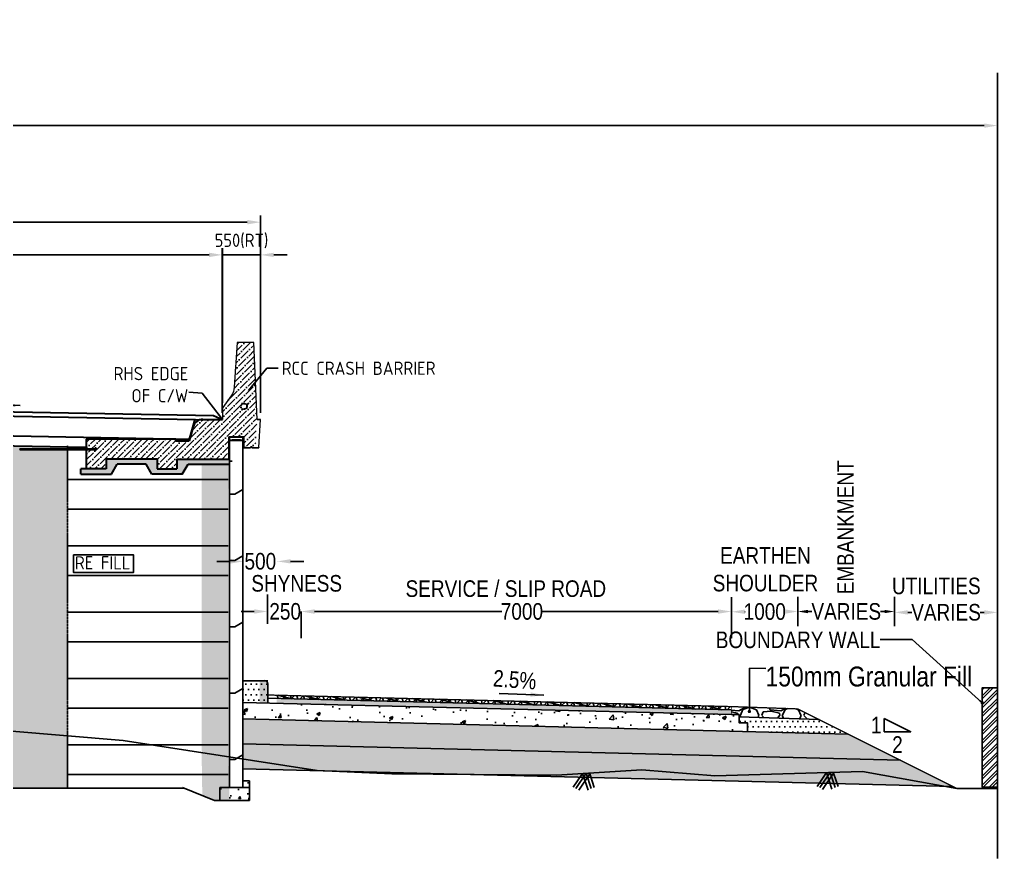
# Model space of a CAD drawing. Header units: millimetres. Extents: x 207528 to 778454, y -364692 to 101323.
# Drawn here: x 610741 to 625482, y -221223 to -208578 of the extents above; entities that cross this region are included whole.
import ezdxf

# ---------------------------------------------------------------- set-up
doc = ezdxf.new("R2010")
doc.units = ezdxf.units.MM
doc.linetypes.add('CENTER', pattern=[2, 1.25, -0.25, 0.25, -0.25])
doc.linetypes.add('HIDDEN', pattern=[0.375, 0.25, -0.125])
for name, color, linetype in [('CEN', 181, 'CENTER'), ('Dim', 253, 'Continuous'), ('Dimension', 253, 'Continuous'), ('hatch', 253, 'Continuous'), ('Proposed ROW', 241, 'MNEW'), ('Structure Main', 3, 'Continuous')]:
    doc.layers.add(name, color=color, linetype=linetype)
for name, color, linetype, lineweight in [('DASH_LINE_2', 150, 'HIDDEN', 30), ('STRUCTURAL', 7, 'Continuous', 0), ('Structure', 7, 'Continuous', 30), ('Text small', 1, 'Continuous', 20)]:
    doc.layers.add(name, color=color, linetype=linetype, lineweight=lineweight)
doc.styles.add('DIM', font='ARIALN.TTF', dxfattribs={"height": 250})
doc.styles.add('isocp 100', font='isocp.shx', dxfattribs={"height": 200})
doc.styles.add('ISOCP50', font='isocp.shx', dxfattribs={"height": 100})
doc.styles.get("Standard").update_dxf_attribs({"font": 'arial.ttf'})
doc.styles.add('STRIP PLAN STYLE', font='ARIALN.TTF')
doc.linetypes.add('MNEW', pattern='A,26.152623,-1.048632,["PROW",Standard,S=1.75,R=0,X=0,Y=-0.975095],-7.693777,26.152623', length=61.047655)
doc.dimstyles.new('DIM', dxfattribs={"dimtxt": 250, "dimasz": 200, "dimexe": 0.18, "dimexo": 0.0625, "dimgap": 0.09, "dimtad": 0, "dimtih": 1, "dimtoh": 1, "dimdec": 0, "dimzin": 0, "dimdsep": 46, "dimtxsty": 'DIM', "dimcen": 0.09, "dimclrd": 256, "dimclrt": 7, "dimadec": 0, "dimazin": 0, "dimtfac": 1, "dimtdec": 0, "dimtofl": 0, "dimtmove": 0, "dimatfit": 3, "dimfxl": 1, "dimtolj": 1, "dimtzin": 0, "dimarcsym": 0})
doc.dimstyles.new('ISOCP50', dxfattribs={"dimscale": 0, "dimtxt": 100, "dimasz": 100, "dimexe": 50, "dimexo": 50, "dimgap": 50, "dimtad": 1, "dimdec": 0, "dimdsep": 46, "dimtxsty": 'ISOCP50', "dimcen": 0, "dimdle": 1, "dimclrd": 47, "dimclre": 47, "dimclrt": 1, "dimadec": 0, "dimazin": 0, "dimtfac": 1, "dimtdec": 0, "dimtmove": 0, "dimatfit": 0, "dimfxl": 1, "dimtvp": 0.9, "dimtfill": 1, "dimtfillclr": 1, "dimtolj": 1, "dimarcsym": 0})
doc.dimstyles.new('new', dxfattribs={"dimtxt": 150, "dimasz": 150, "dimexe": 100, "dimexo": 0.1, "dimgap": 0.09, "dimtad": 0, "dimtih": 1, "dimtoh": 1, "dimdec": 0, "dimzin": 0, "dimdsep": 46, "dimtxsty": 'DIM', "dimcen": 0.09, "dimclrd": 256, "dimclrt": 252, "dimadec": 0, "dimazin": 0, "dimtfac": 1, "dimtdec": 0, "dimtofl": 0, "dimtmove": 0, "dimatfit": 3, "dimfxl": 1, "dimtolj": 1, "dimtzin": 0, "dimlwd": -1, "dimarcsym": 0})
doc.dimstyles.new('NH30A_100', dxfattribs={"dimscale": 100, "dimtxt": 2, "dimasz": 2, "dimexe": 1, "dimexo": 1, "dimgap": 1, "dimtad": 1, "dimdec": 0, "dimdsep": 46, "dimtxsty": 'isocp 100', "dimcen": 0.5, "dimclrd": 47, "dimclre": 47, "dimclrt": 1, "dimadec": 0, "dimazin": 0, "dimtfac": 1, "dimtdec": 0, "dimtmove": 0, "dimatfit": 3, "dimfxl": 1, "dimtolj": 1, "dimtzin": 0, "dimarcsym": 0})

# ---------------------------------------------------------------- blocks, each defined once
blk = doc.blocks.new('*D591')
at = {"layer": 'Defpoints', "color": 0, "transparency": 16777216}
for p in [(613799, -212125), (613799, -214456), (614374, -214605)]:
    blk.add_point(p, dxfattribs=at)
at = {"layer": 'Dim', "color": 47, "lineweight": -2, "transparency": 16777216}
for p, q in [((613799, -214356), (613799, -212025)), ((614374, -214505), (614374, -212025)), ((613599, -212125), (613399, -212125)), ((614374, -212125), (613799, -212125)), ((614574, -212125), (614774, -212125))]:
    blk.add_line(p, q, dxfattribs=at)
at = {"layer": 'Dim', "color": 47, "transparency": 16777216}
for points in [[(613599, -212092), (613599, -212158), (613799, -212125)], [(614574, -212092), (614574, -212158), (614374, -212125)]]:
    blk.add_solid(points, dxfattribs=at)
at = {"layer": 'Dim', "color": 1, "transparency": 16777216, "insert": (614087, -211915), "char_height": 200, "attachment_point": 5, "style": 'isocp 100'}
blk.add_mtext('\\A1;550(RT)', dxfattribs=at)
blk = doc.blocks.new('*D592')
at = {"layer": 'Defpoints', "color": 0, "transparency": 16777216}
for p in [(614374, -211632), (603334, -213218), (614374, -214605)]:
    blk.add_point(p, dxfattribs=at)
at = {"layer": 'Dim', "color": 47, "lineweight": -2, "transparency": 16777216}
for p, q in [((603334, -213118), (603334, -211532)), ((603534, -211632), (614174, -211632)), ((614374, -214505), (614374, -211532))]:
    blk.add_line(p, q, dxfattribs=at)
at = {"layer": 'Dim', "color": 47, "transparency": 16777216}
for points in [[(603534, -211598), (603534, -211665), (603334, -211632)], [(614174, -211598), (614174, -211665), (614374, -211632)]]:
    blk.add_solid(points, dxfattribs=at)
at = {"layer": 'Dim', "color": 1, "transparency": 16777216, "insert": (609087, -211422), "char_height": 200, "attachment_point": 5, "style": 'isocp 100'}
blk.add_mtext('\\A1;11000(RT) (OVERALL WIDTH)', dxfattribs=at)
blk = doc.blocks.new('*D593')
at = {"layer": 'Defpoints', "color": 0, "transparency": 16777216}
for p in [(603805, -212125), (603805, -214423), (613798, -214605)]:
    blk.add_point(p, dxfattribs=at)
at = {"layer": 'Dim', "color": 47, "lineweight": -2, "transparency": 16777216}
for p, q in [((603805, -214323), (603805, -212025)), ((613798, -214505), (613798, -212025)), ((613598, -212125), (604005, -212125))]:
    blk.add_line(p, q, dxfattribs=at)
at = {"layer": 'Dim', "color": 47, "transparency": 16777216}
for points in [[(604005, -212092), (604005, -212158), (603805, -212125)], [(613598, -212092), (613598, -212158), (613798, -212125)]]:
    blk.add_solid(points, dxfattribs=at)
at = {"layer": 'Dim', "color": 1, "transparency": 16777216, "insert": (608801, -211915), "char_height": 200, "attachment_point": 5, "style": 'isocp 100'}
blk.add_mtext('\\A1;10000(RT) (CARRIAGEWAY WIDTH)', dxfattribs=at)
blk = doc.blocks.new('*D587')
at = {"layer": 'Defpoints', "color": 0, "transparency": 16777216}
for p in [(625482, -210176), (580482, -210443), (625482, -210441)]:
    blk.add_point(p, dxfattribs=at)
at = {"layer": 'Dim', "color": 0, "lineweight": -2, "transparency": 16777216}
for p, q in [((580482, -210443), (580482, -210176)), ((625482, -210441), (625482, -210176))]:
    blk.add_line(p, q, dxfattribs=at)
at = {"layer": 'Dim', "lineweight": -2, "transparency": 16777216}
for p, q in [((580682, -210176), (600760, -210176)), ((625282, -210176), (608106, -210176))]:
    blk.add_line(p, q, dxfattribs=at)
at = {"layer": 'Dim', "transparency": 16777216}
for points in [[(580682, -210143), (580682, -210209), (580482, -210176)], [(625282, -210143), (625282, -210209), (625482, -210176)]]:
    blk.add_solid(points, dxfattribs=at)
at = {"layer": 'Dim', "color": 7, "transparency": 16777216, "insert": (604433, -210176), "char_height": 400, "attachment_point": 5, "style": 'STRIP PLAN STYLE'}
blk.add_mtext('\\A1;PROPOSED RIGHT OF WAY (45m)', dxfattribs=at)
blk = doc.blocks.new('*D668')
at = {"layer": 'Defpoints', "color": 0, "transparency": 16777216}
for p in [(614116, -216745), (614116, -217093), (614627, -217093)]:
    blk.add_point(p, dxfattribs=at)
at = {"layer": 'Dim', "lineweight": -2, "transparency": 16777216}
for p, q in [((613916, -216745), (613716, -216745)), ((614827, -216745), (615027, -216745))]:
    blk.add_line(p, q, dxfattribs=at)
at = {"layer": 'Dim', "color": 0, "lineweight": -2, "transparency": 16777216}
for p, q in [((614116, -216746), (614116, -216745)), ((614627, -216746), (614627, -216745))]:
    blk.add_line(p, q, dxfattribs=at)
at = {"layer": 'Dim', "transparency": 16777216}
for points in [[(613916, -216712), (613916, -216778), (614116, -216745)], [(614827, -216712), (614827, -216778), (614627, -216745)]]:
    blk.add_solid(points, dxfattribs=at)
at = {"layer": 'Dim', "color": 7, "transparency": 16777216, "insert": (614371, -216745), "char_height": 250, "attachment_point": 5, "style": 'DIM'}
blk.add_mtext('\\A1;500', dxfattribs=at)
blk = doc.blocks.new('*D669')
at = {"layer": 'Defpoints', "color": 0, "transparency": 16777216}
for p in [(621471, -217501), (614988, -217904), (621471, -217904)]:
    blk.add_point(p, dxfattribs=at)
at = {"layer": 'Dim', "color": 0, "lineweight": -2, "transparency": 16777216}
for p, q in [((614988, -217904), (614988, -217501)), ((621471, -217904), (621471, -217501))]:
    blk.add_line(p, q, dxfattribs=at)
at = {"layer": 'Dim', "lineweight": -2, "transparency": 16777216}
for p, q in [((615188, -217501), (618009, -217501)), ((621271, -217501), (618619, -217501))]:
    blk.add_line(p, q, dxfattribs=at)
at = {"layer": 'Dim', "transparency": 16777216}
for points in [[(615188, -217468), (615188, -217535), (614988, -217501)], [(621271, -217468), (621271, -217535), (621471, -217501)]]:
    blk.add_solid(points, dxfattribs=at)
at = {"layer": 'Dim', "color": 7, "transparency": 16777216, "insert": (618314, -217501), "char_height": 250, "attachment_point": 5, "style": 'DIM'}
blk.add_mtext('\\A1;7000', dxfattribs=at)
blk = doc.blocks.new('*D670')
at = {"layer": 'Defpoints', "color": 0, "transparency": 16777216}
for p in [(623931, -217501), (625482, -217457), (625482, -217514)]:
    blk.add_point(p, dxfattribs=at)
at = {"layer": 'Dimension', "color": 0, "lineweight": -2, "transparency": 16777216}
for p, q in [((623931, -217513), (623931, -217515)), ((625482, -217513), (625482, -217515))]:
    blk.add_line(p, q, dxfattribs=at)
at = {"layer": 'Dimension', "lineweight": -2, "transparency": 16777216}
for p, q in [((624131, -217514), (624189, -217514)), ((625282, -217514), (625224, -217514))]:
    blk.add_line(p, q, dxfattribs=at)
at = {"layer": 'Dimension', "transparency": 16777216}
for points in [[(624131, -217481), (624131, -217548), (623931, -217514)], [(625282, -217481), (625282, -217548), (625482, -217514)]]:
    blk.add_solid(points, dxfattribs=at)
at = {"layer": 'Dimension', "color": 7, "transparency": 16777216, "insert": (624707, -217514), "char_height": 250, "attachment_point": 5, "style": 'DIM'}
blk.add_mtext('\\A1;VARIES', dxfattribs=at)
blk = doc.blocks.new('*D671')
at = {"layer": 'Defpoints', "color": 0, "transparency": 16777216}
for p in [(614480, -217500), (614480, -217817), (614990, -217817)]:
    blk.add_point(p, dxfattribs=at)
at = {"layer": 'Dim', "lineweight": -2, "transparency": 16777216}
for p, q in [((614280, -217500), (614080, -217500)), ((615190, -217500), (615390, -217500))]:
    blk.add_line(p, q, dxfattribs=at)
at = {"layer": 'Dim', "color": 0, "lineweight": -2, "transparency": 16777216}
for p, q in [((614480, -217501), (614480, -217500)), ((614990, -217501), (614990, -217500))]:
    blk.add_line(p, q, dxfattribs=at)
at = {"layer": 'Dim', "transparency": 16777216}
for points in [[(614280, -217467), (614280, -217533), (614480, -217500)], [(615190, -217467), (615190, -217533), (614990, -217500)]]:
    blk.add_solid(points, dxfattribs=at)
at = {"layer": 'Dim', "color": 7, "transparency": 16777216, "insert": (614745, -217500), "char_height": 250, "attachment_point": 5, "style": 'DIM'}
blk.add_mtext('\\A1;250', dxfattribs=at)
blk = doc.blocks.new('*D672')
at = {"layer": 'Defpoints', "color": 0, "transparency": 16777216}
for p in [(621474, -217505), (622474, -217501), (622474, -217501)]:
    blk.add_point(p, dxfattribs=at)
at = {"layer": 'Dim', "color": 0, "lineweight": -2, "transparency": 16777216}
for p, q in [((621474, -217505), (621474, -217505)), ((622474, -217501), (622474, -217501))]:
    blk.add_line(p, q, dxfattribs=at)
at = {"layer": 'Dim', "lineweight": -2, "transparency": 16777216}
for p, q in [((621674, -217504), (621678, -217504)), ((622274, -217502), (622270, -217502))]:
    blk.add_line(p, q, dxfattribs=at)
at = {"layer": 'Dim', "transparency": 16777216}
for points in [[(621674, -217471), (621675, -217537), (621474, -217505)], [(622274, -217468), (622274, -217535), (622474, -217501)]]:
    blk.add_solid(points, dxfattribs=at)
at = {"layer": 'Dim', "color": 7, "transparency": 16777216, "insert": (621974, -217503), "char_height": 250, "attachment_point": 5, "style": 'DIM'}
blk.add_mtext('\\A1;1000', dxfattribs=at)
blk = doc.blocks.new('*D673')
at = {"layer": 'Defpoints', "color": 0, "transparency": 16777216}
for p in [(622474, -217501), (623931, -217501), (623931, -217501)]:
    blk.add_point(p, dxfattribs=at)
at = {"layer": 'Dimension', "color": 0, "lineweight": -2, "transparency": 16777216}
for p, q in [((622474, -217501), (622474, -217501)), ((623931, -217501), (623931, -217501))]:
    blk.add_line(p, q, dxfattribs=at)
at = {"layer": 'Dimension', "lineweight": -2, "transparency": 16777216}
for p, q in [((622624, -217501), (622685, -217501)), ((623781, -217501), (623720, -217501))]:
    blk.add_line(p, q, dxfattribs=at)
at = {"layer": 'Dimension', "transparency": 16777216}
for points in [[(622624, -217476), (622624, -217526), (622474, -217501)], [(623781, -217476), (623781, -217526), (623931, -217501)]]:
    blk.add_solid(points, dxfattribs=at)
at = {"layer": 'Dimension', "color": 7, "transparency": 16777216, "insert": (623203, -217501), "char_height": 250, "attachment_point": 5, "style": 'DIM'}
blk.add_mtext('\\A1;VARIES', dxfattribs=at)

msp = doc.modelspace()

# ---------------------------------------------------------------- hatches: boundary and pattern name
h = msp.add_hatch()
h.set_pattern_fill('AR-SAND', color=256, scale=100)
h.set_pattern_definition([(37.5, (545077.2, -471665.57), (-6.29934, 192.68238), [0, -152, 0, -170, 0, -162.5]), (7.5, (545077.2, -471665.57), (176.97767, 282.2146), [0, -82, 0, -137, 0, -52.5]), (327.5, (544954.2, -471665.57), (311.41419, 0.56591), [0, -50, 0, -180, 0, -235]), (317.5, (544954.2, -471665.57), (300.61266, 87.76756), [0, -25, 0, -118, 0, -135])])
h.paths.add_polyline_path([(611464, -215056.5), (610747.6, -215056.5), (610747.6, -215047.5), (611464, -215047.5), (611464, -215019.8), (610063.3, -214993), (610063.3, -217626.1), (610053.9, -217626.1), (610053.9, -217846.6), (610063.3, -217846.6), (610063.3, -220161.3), (611464, -220161.3)])
h.paths.add_polyline_path([(604991.7, -215824.6), (604991.7, -215128.6), (607120.1, -215128.6), (607120.1, -215824.6)])
h.paths.add_polyline_path([(608097.1, -215128.6), (610063.3, -215128.6), (610063.3, -214993), (602959.1, -214857), (602959.1, -220161.3), (610063.3, -220161.3), (610064.1, -217946), (607021.6, -217946), (607020.9, -217626.1), (610063.3, -217626.1), (610063.3, -215824.6), (608097.1, -215824.6)])
h = msp.add_hatch(color=256)
h.dxf.hatch_style = 1
h.paths.add_polyline_path([(614481.9, -218590.5, 0.4142136), (614431.9, -218540.5), (614358.7, -218540.5), (614358.7, -218876.3), (614481.9, -218879.4)])
h = msp.add_hatch()
h.set_pattern_fill('GOST_GLASS', color=41, scale=5)
h.set_pattern_definition([(45, (490200.022, -232458.16), (42.426407, -4e-15), [25, -35]), (45, (490210.628, -232458.16), (42.426407, -4e-15), [10, -50]), (45, (490200.022, -232447.554), (42.426407, -4e-15), [10, -50])])
h.paths.add_polyline_path([(614617.7, -218812.7), (614617.7, -218882.8), (620196.7, -219022.2), (620443.2, -219002.6), (620841.3, -218968.3)])
h.paths.add_polyline_path([(621470.9, -218984.1), (621470.9, -219054.1), (620196.7, -219022.2), (620443.2, -219002.6), (620841.3, -218968.3)])
at = {"layer": 'Dim'}
h = msp.add_hatch(dxfattribs=at)
h.set_pattern_fill('ANSI32', scale=10)
h.set_pattern_definition([(45, (264636.62, -275494.45), (-67.35192, 67.35192), []), (45, (264681.52, -275494.45), (-67.35192, 67.35192), [])])
h.paths.add_polyline_path([(625481.9, -220149), (625481.9, -218649), (625251.9, -218649), (625251.9, -220149)])
h = msp.add_hatch(dxfattribs=at)
h.set_pattern_fill('AR-CONC', color=256, scale=3)
h.set_pattern_definition([(50, (490200, -232458.16), (546.554, -47.8173), [57.15, -628.65]), (355, (490200, -232458.16), (-105.7303, 573.1705), [45.72, -502.9218]), (100.45144, (490245.57, -232462.15), (440.8237, 525.3533), [48.57, -534.2707]), (46.1842, (490200, -232305.76), (813.237, -126.127), [85.725, -942.975]), (96.63556, (490267.8, -232316.3), (712.2124, 742.2784), [72.855, -801.407]), (351.18415, (490200, -232305.8), (712.2124, 742.2784), [68.58, -754.379]), (21, (490276.2, -232343.86), (454.8432, -306.7956), [57.15, -628.65]), (326, (490276.2, -232343.86), (185.406, 552.564), [45.72, -502.92]), (71.45144, (490314.1, -232369.43), (640.2493, 245.7683), [48.57, -534.2698]), (37.5, (490200.02, -232458.16), (9.2658, 253.66512), [0, -496.824, 0, -510.54, 0, -504.825]), (7.5, (490200.02, -232458.16), (200.459, 300.5417), [0, -291.084, 0, -485.394, 0, -192.405]), (327.5, (490030.1, -232458.16), (406.7718, -17.18623), [0, -190.5, 0, -594.36, 0, -788.67]), (317.5, (489953.9, -232458.16), (444.3875, 76.2795), [0, -247.65, 0, -394.716, 0, -560.07])])
h.paths.add_polyline_path([(621617.7, -219057.8), (620196.7, -219022.2), (619298.9, -219093.7), (618115.8, -219149.7), (616577.3, -219157.5), (615274.6, -219096.7), (614108.4, -219078.4), (614108.4, -219129.8), (621617.7, -219307.8)])
h.paths.add_polyline_path([(620196.7, -219022.2), (614617.7, -218882.8), (614108.4, -218870), (614108.4, -219078.4), (615274.6, -219096.7), (616577.3, -219157.5), (618115.8, -219149.7), (619298.9, -219093.7)])
at = {"layer": 'hatch'}
h = msp.add_hatch(dxfattribs=at)
h.set_pattern_fill('ANSI36', color=256, scale=500)
h.set_pattern_definition([(45, (621976.004, -226377.56), (33.14563, 121.53398), [156.25, -31.25, 0, -31.25])])
h.paths.add_polyline_path([(614183.4, -213305.9), (614183.4, -213161.7)])
edge = h.paths.add_edge_path(flags=16)
edge.add_arc((614124.1, -214407.4), 45, 0, 360)
edge = h.paths.add_edge_path()
edge.add_line((613893.6, -214870), (614123.3, -214870))
edge.add_line((614123.3, -214870), (614123.3, -215033))
edge.add_line((614123.3, -215033), (614191.9, -215033))
edge.add_arc((614218.8, -215047.8), 30.7, 28.96378, 151.03622, ccw=False)
edge.add_line((614245.7, -215033), (614299, -215033))
edge.add_line((614299, -215033), (614324.1, -214607.8))
edge.add_arc((614319.1, -214607.5), 5, 356.61766, 361.7733)
edge.add_line((614324.1, -214607.4), (614274.1, -213446.9))
edge.add_line((614274.1, -213446.9), (614024.1, -213446.9))
edge.add_line((614024.1, -213446.9), (613977.1, -214116.9))
edge.add_arc((613727.3, -214106.5), 250, 325.00798, 357.61406, ccw=False)
edge.add_line((613932.1, -214249.9), (613808.1, -214427.1))
edge.add_arc((613849.1, -214455.7), 50, 145.00798, 180)
edge.add_line((613799.1, -214455.7), (613799.1, -214605))
edge.add_line((613799.1, -214605), (613502.6, -214605))
edge.add_arc((613502.6, -214755), 150, 90, 164.44543)
edge.add_line((613358.1, -214714.7), (613299.1, -214927))
edge.add_line((613299.1, -214927), (613099.1, -214927))
edge.add_line((613099.1, -214927), (613099.1, -214902))
edge.add_line((613099.1, -214902), (611747.6, -214902))
edge.add_line((611747.6, -214902), (611747.6, -215047.5))
edge.add_line((611747.6, -215047.5), (611872.6, -215047.5))
edge.add_arc((611872.6, -215044.5), 3, 270, 330)
edge.add_arc((611885.6, -215052), 12, -150, 150, ccw=False)
edge.add_arc((611872.6, -215059.5), 3, 30, 90)
edge.add_line((611872.6, -215056.5), (611747.6, -215056.5))
edge.add_line((611747.6, -215056.5), (611747.6, -215352))
edge.add_line((611747.6, -215352), (612047.6, -215352))
edge.add_line((612047.6, -215352), (612047.6, -215202))
edge.add_line((612047.6, -215202), (612814.6, -215202))
edge.add_line((612814.6, -215202), (612814.6, -215352))
edge.add_line((612814.6, -215352), (613114.6, -215352))
edge.add_line((613114.6, -215352), (613114.6, -215202))
edge.add_line((613114.6, -215202), (613893.6, -215202))
edge.add_line((613893.6, -215202), (613893.6, -214870))
h = msp.add_hatch(dxfattribs=at)
h.set_pattern_fill('AR-CONC', color=256, scale=10)
h.set_pattern_definition([(50, (903252.73, -398428.97), (71.726018, -6.275213), [7.5, -82.5]), (355, (903252.73, -398428.97), (-13.875133, 75.219213), [6, -66]), (100.451444, (903258.71, -398429.49), (57.850885, 68.943999), [6.374019, -70.114211]), (46.1842, (903252.73, -398408.97), (106.724133, -16.551928), [11.25, -123.75]), (96.635635, (903261.62, -398410.35), (93.466195, 97.41186), [9.561034, -105.171376]), (351.184164, (903252.73, -398408.97), (93.466195, 97.41186), [9, -99]), (21, (903262.73, -398413.97), (59.690705, -40.261889), [7.5, -82.5]), (326, (903262.73, -398413.97), (24.331533, 72.515005), [6, -66]), (71.451445, (903267.705, -398417.324), (84.022238, 32.253115), [6.374019, -70.114211]), (37.5, (903252.73, -398428.969), (1.2159855, 33.2893854), [0, -65.2, 0, -67, 0, -66.25]), (7.5, (903252.73, -398428.97), (26.3069537, 39.4411712), [0, -38.2, 0, -63.7, 0, -25.25]), (327.5, (903230.43, -398428.969), (53.3822436, -2.2554872), [0, -25, 0, -78, 0, -103.5]), (317.5, (903220.43, -398428.97), (58.318617, 10.010498), [0, -32.5, 0, -51.8, 0, -73.5])])
h.paths.add_polyline_path([(613281.2, -215282), (613918.6, -215282), (613918.6, -214920), (613893.6, -214920), (613893.6, -215202), (613114.6, -215202), (613114.6, -215352), (612814.6, -215352), (612814.6, -215202), (612047.6, -215202), (612047.6, -215352), (611667.6, -215352), (611667.6, -215432), (612127.6, -215432), (612214.2, -215282), (612648, -215282), (612734.6, -215432), (613194.6, -215432)])
h.paths.add_polyline_path([(613498.1, -215258), (613498.1, -215226), (613470.1, -215226), (613470.1, -215258)], flags=24)
h.paths.add_polyline_path([(612394.5, -215258), (612394.5, -215226), (612366.5, -215226), (612366.5, -215258)], flags=24)
at = {"layer": 'hatch', "ltscale": 0.3}
h = msp.add_hatch(dxfattribs=at)
h.set_pattern_fill('HEX', color=256, scale=300)
h.set_pattern_definition([(0, (1228974.465, -649388.56), (0, 64.9519053), [37.5, -75]), (120, (1228974.465, -649388.56), (-56.25, -32.4759526), [37.5, -75]), (60, (1229011.965, -649388.56), (-56.25, 32.4759526), [37.5, -75])])
h.paths.add_polyline_path([(613487.4, -215282), (613787.4, -215282), (613787.4, -215282), (613908.4, -215282), (613887.4, -215723.2), (613487.4, -215723.2)])
h.paths.add_polyline_path([(613487.4, -215723.2), (613887.4, -215723.2), (613887.4, -217723.2), (613487.4, -217723.2)])
h.paths.add_polyline_path([(613487.4, -217723.2), (613887.4, -217723.2), (613887.4, -219723.2), (613487.4, -219723.2)])
h.paths.add_polyline_path([(613908.4, -220351.5), (613679.4, -220351.5), (613496.1, -220276.9), (613487.4, -219723.2), (613887.4, -219723.2)])
at = {"layer": 'hatch'}
h = msp.add_hatch(dxfattribs=at)
h.set_pattern_fill('DOTS', color=25, scale=50)
h.set_pattern_definition([(0, (-726134.724, -124221.696), (39.6875, 79.375), [0, -79.375])])
h.paths.add_polyline_path([(614494.4, -218879.7), (614109, -218869.9), (614109, -218543.9), (614494.4, -218543.9)])
h = msp.add_hatch(dxfattribs=at)
h.set_pattern_fill('NET3', color=256, scale=30, angle=45)
h.set_pattern_definition([(45, (490200.02, -232458.16), (-67.35192, 67.35192), []), (105, (490200.02, -232458.16), (-92.004435, -24.652514), []), (165, (490200.02, -232458.16), (-24.652514, -92.004435), [])])
h.paths.add_polyline_path([(614617.7, -218762.7), (614617.7, -218812.7), (620841.3, -218968.3), (621291.4, -218929.6)])
h.paths.add_polyline_path([(621470.9, -218934.1), (621470.9, -218984.1), (620841.3, -218968.3), (621291.4, -218929.6)])
h = msp.add_hatch(dxfattribs=at)
h.set_pattern_fill('GRAVEL', color=11, scale=25)
h.set_pattern_definition([(228.012788, (274854.91, -286379.837), (-5080.0000004, -5714.9999996), [85.4304, -8457.6209]), (184.969741, (274797.76, -286443.337), (7619.999997, 635.0000362), [146.6012, -14513.5122]), (132.510447, (274651.71, -286456.037), (6350.0000027, -6984.9999976), [103.3704, -10233.6807]), (267.273689, (274404.06, -286614.787), (635.0000013, 12700), [133.5011, -13216.6094]), (292.833654, (274397.71, -286748.137), (-3175.0000003, 7620), [130.9084, -12959.9519]), (357.273689, (274448.51, -286868.787), (-12700, 635.0000013), [133.5011, -13216.6094]), (37.6942405, (274581.86, -286875.137), (-8254.9999996, -6350.0000005), [176.5484, -17478.2788]), (72.255328, (274721.56, -286767.187), (4445.0000012, 13969.9999996), [166.6799, -16501.3142]), (121.429566, (274772.36, -286608.437), (-5080.0000007, 8254.9999996), [133.9532, -13261.3864]), (175.236358, (274702.51, -286494.137), (6985, -635.000001), [152.9283, -7493.4842]), (222.397438, (274550.11, -286481.437), (-7619.9999998, -6985.0000003), [197.7695, -19579.1931]), (138.814075, (275032.71, -286621.14), (-4445, 3810), [67.5011, -6682.6415]), (171.469234, (274981.91, -286576.687), (8255.0000002, -1269.9999986), [128.4205, -12713.6597]), (225, (274854.9, -286557.64), (-9e-14, -635), [89.8023, -808.2233]), (203.19859, (274810.46, -286481.44), (3175, 1270), [48.3603, -4787.6556]), (291.80141, (274766.01, -286500.49), (-635, 1905), [68.3914, -3351.1882]), (30.963757, (274791.41, -286563.99), (1905, 1270), [111.0799, -3591.5745]), (161.56505, (274886.66, -286506.84), (1270, -635), [80.3218, -1927.7245]), (16.38954, (274397.71, -286500.487), (6350, 1905), [112.522, -11139.7067]), (70.346176, (274505.66, -286468.737), (-2540, -6985), [94.3997, -9345.5539]), (293.19859, (274886.66, -286379.84), (-1270, 3175), [96.72, -4739.2959]), (343.61046, (274924.76, -286468.737), (-6350, 1904.9999996), [112.522, -11139.7067]), (339.443955, (274397.71, -286894.19), (-3175, 1270), [108.5088, -5316.9336]), (294.77514, (274499.31, -286932.287), (-3175.000004, 6984.9999983), [90.918, -9000.8983]), (66.80141, (274893.01, -287014.84), (1270, 3175), [96.72, -4739.2959]), (17.354025, (274931.11, -286925.937), (-8255, -2540.0000005), [106.4457, -10538.094]), (69.443955, (274581.86, -287014.84), (-1270, -3175), [54.2544, -5371.188]), (101.309932, (274854.91, -287014.84), (-635, 2540), [32.3787, -3205.4987]), (165.963757, (274848.56, -286983.09), (1905, -635), [130.9084, -2487.2636]), (186.009006, (274721.56, -286951.337), (6350, 635.0000003), [121.3167, -12010.3412]), (303.69007, (274791.41, -286621.14), (-635, 1270), [91.581, -2197.9441]), (353.1572266, (274842.21, -286697.337), (10795, -1269.9999994), [159.8892, -15829.0023]), (60.945396, (275000.96, -286716.39), (-2540, -4445), [65.3771, -6472.3481]), (90, (275032.7, -286659.24), (-635, 635), [38.1, -596.9]), (120.256437, (274708.86, -286932.287), (2539.9999997, -4445), [88.2167, -8733.4852]), (48.012787, (274664.41, -286856.087), (5080.0000004, 5714.9999996), [170.8607, -8372.1905]), (0, (274778.7, -286729.1), (635, 635), [165.1, -469.9]), (325.304846, (274943.81, -286729.087), (6350.0000024, -4444.9999966), [100.4024, -9939.8292]), (254.054604, (275026.36, -286786.24), (-635, -2540), [92.4573, -4530.4125]), (207.645975, (275000.96, -286875.137), (-12065.0000004, -6349.9999992), [150.5363, -14903.1161]), (175.426079, (274867.61, -286944.987), (-8255, 635), [159.2574, -15766.4616])])
h.paths.add_polyline_path([(622792.7, -219130.4), (622469.9, -218969), (621470.9, -218934.1), (621470.4, -218934), (621470.4, -219054.2), (621591, -219054.2), (621591, -219088.4)])
h = msp.add_hatch(dxfattribs=at)
h.set_pattern_fill('GRAVEL', color=11, scale=25)
h.set_pattern_definition([(228.012788, (490657.22, -231823.16), (-5080, -5715), [85.4304, -8457.621]), (184.96974, (490600.072, -231886.66), (7619.999997, 635.000036), [146.6012, -14513.5122]), (132.510447, (490454.02, -231899.36), (6350.000003, -6984.999998), [103.3704, -10233.6807]), (267.27369, (490206.372, -232058.11), (635.000001, 12700), [133.501, -13216.6094]), (292.833654, (490200.022, -232191.46), (-3175, 7620), [130.9084, -12959.952]), (357.27369, (490250.822, -232312.11), (-12700, 635.000001), [133.501, -13216.6094]), (37.69424, (490384.172, -232318.46), (-8254.9999996, -6350.0000005), [176.5484, -17478.2788]), (72.255328, (490523.872, -232210.51), (4445.000001, 13969.9999996), [166.68, -16501.3142]), (121.429566, (490574.672, -232051.76), (-5080.000001, 8254.9999996), [133.9532, -13261.3864]), (175.23636, (490504.82, -231937.46), (6985, -635.000001), [152.9283, -7493.4842]), (222.397438, (490352.422, -231924.76), (-7619.9999998, -6985.0000003), [197.7695, -19579.193]), (138.814075, (490835.02, -232064.46), (-4445, 3810), [67.501, -6682.6415]), (171.469234, (490784.222, -232020.01), (8255, -1269.9999986), [128.4205, -12713.6597]), (225, (490657.2, -232000.96), (-9e-14, -635), [89.8023, -808.2233]), (203.19859, (490612.77, -231924.76), (3175, 1270), [48.3603, -4787.6556]), (291.80141, (490568.32, -231943.81), (-635, 1905), [68.3914, -3351.1882]), (30.96376, (490593.72, -232007.31), (1905, 1270), [111.08, -3591.5745]), (161.56505, (490688.97, -231950.16), (1270, -635), [80.3218, -1927.7245]), (16.38954, (490200.02, -231943.81), (6350, 1905), [112.522, -11139.7067]), (70.346176, (490307.97, -231912.06), (-2540, -6985), [94.3997, -9345.554]), (293.19859, (490688.97, -231823.16), (-1270, 3175), [96.72, -4739.296]), (343.61046, (490727.07, -231912.06), (-6350, 1905), [112.522, -11139.7067]), (339.443955, (490200.02, -232337.51), (-3175, 1270), [108.5088, -5316.9336]), (294.77514, (490301.62, -232375.61), (-3175.000004, 6984.999998), [90.918, -9000.8983]), (66.80141, (490695.32, -232458.16), (1270, 3175), [96.72, -4739.296]), (17.354025, (490733.42, -232369.26), (-8255, -2540), [106.4457, -10538.094]), (69.443955, (490384.17, -232458.16), (-1270, -3175), [54.2544, -5371.188]), (101.30993, (490657.22, -232458.16), (-635, 2540), [32.3787, -3205.4987]), (165.96376, (490650.87, -232426.41), (1905, -635), [130.9084, -2487.2636]), (186.009006, (490523.872, -232394.66), (6350, 635), [121.3167, -12010.3412]), (303.69007, (490593.72, -232064.46), (-635, 1270), [91.581, -2197.944]), (353.157227, (490644.522, -232140.66), (10795, -1269.9999994), [159.8892, -15829.0023]), (60.945396, (490803.27, -232159.71), (-2540, -4445), [65.377, -6472.348]), (90, (490835, -232102.56), (-635, 635), [38.1, -596.9]), (120.256437, (490511.17, -232375.61), (2540, -4445), [88.2167, -8733.4852]), (48.012787, (490466.72, -232299.41), (5080, 5715), [170.8607, -8372.1905]), (0, (490581, -232172.4), (635, 635), [165.1, -469.9]), (325.304846, (490746.12, -232172.41), (6350.000002, -4444.999997), [100.4024, -9939.8292]), (254.054604, (490828.67, -232229.56), (-635, -2540), [92.4573, -4530.4125]), (207.645975, (490803.272, -232318.46), (-12065.0000004, -6349.999999), [150.5363, -14903.116]), (175.426079, (490669.922, -232388.31), (-8255, 635), [159.2574, -15766.4616])])
h.paths.add_polyline_path([(623228.2, -219348.1), (624018.6, -219743.2), (614108.4, -219495.5), (614108.4, -219120.1)])
h = msp.add_hatch(dxfattribs=at)
h.set_pattern_fill('DOTS', scale=50)
h.set_pattern_definition([(0, (535599.06, -295915.084), (39.6875, 79.375), [0, -79.375])])
h.paths.add_polyline_path([(623228.2, -219348.1), (622777.6, -219129.9), (621591, -219079.5), (621591, -219097.9), (621591, -219105.9), (621591, -219116.7), (621591, -219130), (621591, -219179.2), (621716, -219179.2), (621712.7, -219310.2)])
h = msp.add_hatch(dxfattribs=at)
h.set_pattern_fill('DOTS', color=25, scale=50)
h.set_pattern_definition([(0, (490200.02, -232458.16), (39.6875, 79.375), [0, -79.375])])
h.paths.add_polyline_path([(624018.6, -219743.2), (624808, -220137.8), (614108.4, -219870.3), (614108.4, -219495.5), (614244.6, -219498.9)])
at = {"layer": 'hatch', "ltscale": 0.3}
h = msp.add_hatch(dxfattribs=at)
h.set_pattern_fill('AR-CONC', color=256, scale=50)
h.set_pattern_definition([(50, (1228974.46, -642666.86), (358.63009, -31.37607), [37.5, -412.5]), (355, (1228974.46, -642666.86), (-69.37567, 376.09607), [30, -330]), (100.451444, (1229004.35, -642669.47), (289.25442, 344.72), [31.8701, -350.57106]), (46.1842, (1228974.46, -642566.86), (533.62067, -82.75964), [56.25, -618.75]), (96.635635, (1229018.93, -642573.76), (467.33097, 487.0593), [47.80517, -525.85688]), (351.18416, (1228974.46, -642566.86), (467.33097, 487.0593), [45, -495]), (21, (1229024.46, -642591.86), (298.45353, -201.30945), [37.5, -412.5]), (326, (1229024.46, -642591.86), (121.65767, 362.57502), [30, -330]), (71.451445, (1229049.34, -642608.64), (420.11119, 161.26558), [31.8701, -350.57106]), (37.5, (1228974.46, -642666.86), (6.079928, 166.446927), [0, -326, 0, -335, 0, -331.25]), (7.5, (1228974.46, -642666.86), (131.53477, 197.205856), [0, -191, 0, -318.5, 0, -126.25]), (327.5, (1228862.96, -642666.86), (266.911218, -11.277436), [0, -125, 0, -390, 0, -517.5]), (317.5, (1228812.96, -642666.86), (291.593085, 50.05249), [0, -162.5, 0, -259, 0, -367.5])])
h.paths.add_polyline_path([(613758.4, -220351.5), (613758.4, -220151.5), (614108.4, -220151.5), (614108.4, -220051.5), (614208.4, -220051.5), (614208.4, -220351.5)])

# ---------------------------------------------------------------- linework, layer by layer
for p, q in [((614324.1, -214605), (614374.1, -214605)), ((610747.6, -215056.5), (610747.6, -215047.5)), ((614221.7, -215033), (614123.3, -215033)), ((614344.1, -215033), (614245.7, -215033)), ((614109, -218543.9), (614481.9, -218543.9)), ((614481.9, -218590.5), (614481.9, -218879.4))]:
    msp.add_line(p, q)
at = {"color": 3}
msp.add_lwpolyline([(611553.7, -216646), (612459.7, -216646.5), (612459.3, -216911.3), (611553.3, -216910.8)], close=True, dxfattribs=at)
for points in [[(621470.9, -219054.1), (614108.4, -218870)], [(621470.9, -218984.1), (614481.9, -218809.4)], [(623228.2, -219348.1), (614108.4, -219120.1)], [(621471, -219054.2), (621591, -219054.2)], [(621591, -219054.2), (621591, -219179.2), (621716, -219179.2), (621712.7, -219310.2)], [(621591, -219088.4), (622792.7, -219130.4)], [(624018.6, -219743.2), (614108.4, -219495.5)], [(614108.4, -219870.3), (624808, -220137.8)]]:
    msp.add_lwpolyline(points)
for points, const_width in [([(621470.9, -218934.1), (614481.9, -218759.3)], 20), ([(621470.9, -218934.1), (622469.9, -218969)], 20), ([(621470.4, -218934.2), (621470.4, -219054.2)], 10), ([(622469.9, -218969), (624868, -220167.8)], 20)]:
    msp.add_lwpolyline(points, dxfattribs=dict(const_width=const_width))
for centre, radius, start, end in [((614344.1, -215028), 5, 270, 356.61766), ((614431.9, -218590.5), 50, 0, 90)]:
    msp.add_arc(centre, radius, start, end)
at = {"layer": 'CEN', "ltscale": 0.05}
msp.add_line((610747.6, -215052), (611900.6, -215052), dxfattribs=at)
at = {"layer": 'CEN', "color": 3, "linetype": 'HIDDEN', "ltscale": 2}
msp.add_line((611464, -214998.8), (611464, -220154.7), dxfattribs=at)
at = {"layer": 'CEN', "linetype": 'HIDDEN'}
for p, q in [((613887.4, -215509), (611464, -215509)), ((613887.4, -215959), (611464, -215959)), ((613887.4, -216509), (611464, -216509)), ((613887.4, -216959), (611464, -216959)), ((613887.4, -217509), (611464, -217509)), ((613887.4, -217959), (611464, -217959)), ((613887.4, -218509), (611464, -218509)), ((613887.4, -218959), (611464, -218959)), ((613887.4, -219509), (611464, -219509)), ((613887.4, -219959), (611464, -219959))]:
    msp.add_line(p, q, dxfattribs=at)
at = {"layer": 'DASH_LINE_2', "ltscale": 0.5}
msp.add_circle((614124.1, -214407.4), 45, dxfattribs=at)
at = {"layer": 'Dim'}
msp.add_line((613920.9, -215235.2), (613945.9, -215235.2), dxfattribs=at)
for points in [[(614479.8, -217685.6), (614479.8, -217242.3)], [(621474.4, -217726.3), (621474.4, -217283)], [(622473.9, -217722.7), (622473.9, -217279.4)], [(623931.2, -217722.3), (623931.2, -217279)], [(622958, -219927.9), (622804.6, -220155.9)], [(622958, -219927.9), (623033.7, -220155.8)], [(619227.5, -219941.6), (619087.8, -220149.2)], [(619282.4, -219939.8), (619128.9, -220167.8)], [(619337.6, -219947.3), (619170.4, -220195.7)], [(619227.5, -219941.6), (619310.9, -220192.8)], [(619282.4, -219939.8), (619358.1, -220167.7)], [(619337.6, -219947.3), (619405.5, -220152)], [(622903.1, -219929.7), (622763.4, -220137.3)], [(623013.2, -219935.4), (622846, -220183.8)], [(622903.1, -219929.7), (622986.5, -220180.9)], [(623013.2, -219935.4), (623081.1, -220140.1)]]:
    msp.add_lwpolyline(points, dxfattribs=at)
at = {"layer": 'Dim', "color": 7}
msp.add_lwpolyline([(625481.9, -220149), (625481.9, -218649), (625251.9, -218649), (625251.9, -220149)], close=True, dxfattribs=at)
at = {"layer": 'Dim'}
msp.add_lwpolyline([(623776.1, -219114.6), (623776.1, -219314.6), (624176.1, -219314.6)], close=True, dxfattribs=at)
at = {"layer": 'Dimension', "linetype": 'Continuous', "ltscale": 10, "flags": 128}
msp.add_lwpolyline([(625481.9, -220167.8), (624868, -220167.8), (623449, -219913.5), (621224.2, -219978.6), (620121.2, -219886.5), (618834.8, -219968.2), (616352.5, -219947.7), (615227.9, -219898.3), (612300.9, -219443.6), (608883.8, -219160.6), (602982.6, -218986.2)], dxfattribs=at)
at = {"layer": 'Proposed ROW', "lineweight": -3, "ltscale": 3, "flags": 128}
msp.add_lwpolyline([(625481.9, -221223.2), (625481.9, -209380.4)], dxfattribs=at)
at = {"layer": 'STRUCTURAL'}
msp.add_line((614349, -215028.3), (614374.1, -214605), dxfattribs=at)
msp.add_lwpolyline([(614324.1, -214605), (614274.1, -213446.9), (614024.1, -213446.9), (613977.1, -214116.9, -0.1432386), (613932.1, -214249.9), (613808.1, -214427.1, 0.1538791), (613799.1, -214455.7), (613799.1, -214605)], format="xyb", dxfattribs=at)
at = {"layer": 'Structure'}
for p, q in [((603799.5, -214423), (613665.3, -214611.9)), ((603940.4, -214359.1), (613666.5, -214546.9)), ((613384.4, -214601.7), (613304.2, -214890)), ((613502.6, -214605), (613799.1, -214605)), ((613666.5, -214546.9), (613799.1, -214605)), ((602959.1, -214707), (613284.5, -214904.7)), ((613358.1, -214714.7), (613299.1, -214927)), ((602956.2, -214856.9), (611747.6, -215025.3)), ((613099.1, -214902), (611747.6, -214902)), ((611747.6, -214902), (611747.6, -215352)), ((613099.1, -214927), (613099.1, -214902)), ((613893.6, -214870), (614123.3, -214870)), ((613893.6, -214870), (613893.6, -215202)), ((614123.3, -215033), (614123.3, -214870)), ((610747.6, -215047.5), (611872.6, -215047.5)), ((610747.6, -215056.5), (611872.6, -215056.5)), ((613099.1, -214927), (613299.1, -214927)), ((613918.6, -214920), (614098.3, -214920)), ((614070.9, -214920), (613945.9, -214920)), ((612814.6, -215202), (612047.6, -215202)), ((612047.6, -215202), (612047.6, -215352)), ((612814.6, -215202), (612814.6, -215352)), ((613114.6, -215202), (613893.6, -215202)), ((613114.6, -215202), (613114.6, -215352)), ((612047.6, -215352), (611667.6, -215352)), ((611667.6, -215432), (611667.6, -215352)), ((612127.6, -215432), (612214.2, -215282)), ((612648, -215282), (612214.2, -215282)), ((612734.6, -215432), (612648, -215282)), ((612814.6, -215352), (613114.6, -215352)), ((613194.6, -215432), (613281.2, -215282)), ((613281.2, -215282), (613918.6, -215282)), ((611667.6, -215432), (612127.6, -215432)), ((613194.6, -215432), (612734.6, -215432))]:
    msp.add_line(p, q, dxfattribs=at)
for centre, radius, start, end in [((613502.6, -214755), 150, 90, 164.44543), ((613284.9, -214884.7), 20, 268.90316, 344.44543), ((611872.6, -215044.5), 3, 270, 330), ((611872.6, -215059.5), 3, 30, 90), ((611885.6, -215052), 12, 210, 150), ((614233.7, -215033), 12, 0, 180)]:
    msp.add_arc(centre, radius, start, end, dxfattribs=at)
at = {"layer": 'Structure Main', "ltscale": 0.05}
for p, q in [((613908.4, -220151.5), (613908.4, -214920)), ((614108.4, -214920), (614108.4, -220151.5)), ((614208.4, -220051.5), (614108.4, -220051.5)), ((614208.4, -220051.5), (614208.4, -220351.5)), ((602959.1, -220161.3), (613212.3, -220161.3)), ((613679.4, -220351.5), (613196.1, -220154.7)), ((613758.4, -220351.5), (613758.4, -220151.5)), ((614208.4, -220151.5), (613758.4, -220151.5)), ((614208.4, -220351.5), (613679.4, -220351.5))]:
    msp.add_line(p, q, dxfattribs=at)
msp.add_lwpolyline([(614109.4, -214870), (613907.4, -214870), (613907.4, -214920), (614109.4, -214920)], close=True, dxfattribs=at)
for points in [[(613908.4, -215729.8), (613987.4, -215729.8), (614108.4, -215663.3)], [(613908.4, -216729.8), (613987.4, -216729.8), (614108.4, -216663.3)], [(613908.4, -217729.8), (613987.4, -217729.8), (614108.4, -217663.3)], [(613908.4, -218729.8), (613987.4, -218729.8), (614108.4, -218663.3)], [(613908.4, -219729.8), (613987.4, -219729.8), (614108.4, -219663.3)]]:
    msp.add_lwpolyline(points, dxfattribs=at)

# ---------------------------------------------------------------- texts
at = {"layer": 'Dim', "insert": (623191.2, -216232.1), "char_height": 250, "width": 5325.312, "attachment_point": 5, "rotation": 90, "style": 'DIM'}
msp.add_mtext('\\A1;EMBANKMENT', dxfattribs=at)
at = {"layer": 'Dim', "char_height": 250, "attachment_point": 5, "style": 'DIM'}
for s, insert in [('EARTHEN \\PSHOULDER', (621984.7, -216865.6)), ('SHYNESS', (614918.8, -217077.8)), ('SERVICE / SLIP ROAD', (618071.7, -217157.7)), ('UTILITIES', (624560.5, -217117.1)), ('1', (623655.6, -219211.8)), ('2', (623974.7, -219506.5))]:
    msp.add_mtext_dynamic_manual_height_columns(s, width=5325.312, gutter_width=1250, heights=[0], dxfattribs=dict(at, insert=insert))
at = {"layer": 'Dim', "color": 7, "insert": (622477.1, -217929.4), "char_height": 250, "attachment_point": 5, "style": 'DIM'}
msp.add_mtext_dynamic_manual_height_columns('BOUNDARY WALL', width=5325.312, gutter_width=1250, heights=[0], dxfattribs=at)
at = {"layer": 'Dim', "color": 7, "insert": (618205.8, -218529.9), "char_height": 250, "attachment_point": 5, "rotation": 355.78636, "style": 'DIM'}
msp.add_mtext_dynamic_manual_height_columns('2.5%', width=5325.312, gutter_width=1250, heights=[0], dxfattribs=at)
at = {"layer": 'Dimension', "color": 7, "insert": (621987.1, -218482.8), "char_height": 300, "attachment_point": 4, "style": 'DIM'}
msp.add_mtext('\\A1;150mm Granular Fill', dxfattribs=at)
at = {"layer": 'Text small', "char_height": 200, "width": 2506.612, "attachment_point": 3, "style": 'isocp 100'}
for s, insert in [('RCC CRASH BARRIER ', (617011.4, -213733.7)), ('RHS EDGE\\POF C/W', (613284.3, -213814.6)), ('RE FILL', (612412.6, -216666.7))]:
    msp.add_mtext(s, dxfattribs=dict(at, insert=insert))

# ---------------------------------------------------------------- dimensions: what is measured, and where the dimension line sits
at = {"layer": 'Dim'}
dim = msp.add_linear_dim(base=(625481.9, -210176.1), p1=(580481.9, -210443.1), p2=(625481.9, -210440.9), text='PROPOSED RIGHT OF WAY (45m)', dimstyle='DIM', override={"dimtxt": 400, "dimtxsty": 'STRIP PLAN STYLE'}, dxfattribs=at)
dim.commit()
dim.dimension.update_dxf_attribs({"geometry": '*D587', "text_midpoint": (604433.2, -210176.1), "dimtype": 160})
for base, p1, p2, angle, text, dimstyle, picture, middle, dimtype in [((614374.1, -211631.7), (603334.1, -213218.5), (614374.1, -214605.1), 180, '11000(RT) (OVERALL WIDTH)', 'NH30A_100', '*D592', (609086.8, -211631.7), 160), ((603805, -212125), (613797.9, -214604.6), (603805, -214423.2), 180, '10000(RT) (CARRIAGEWAY WIDTH)', 'NH30A_100', '*D593', (608801.5, -212125), 160), ((613799.1, -212125), (614374.1, -214605.1), (613799.1, -214455.7), 180, '550(RT)', 'NH30A_100', '*D591', (614086.6, -212125), 160), ((621470.9, -217501.5), (614987.9, -217903.6), (621470.9, -217903.6), 0, '7000', 'DIM', '*D669', (618314.2, -217501.5), 161)]:
    dim = msp.add_linear_dim(base=base, p1=p1, p2=p2, angle=angle, text=text, dimstyle=dimstyle, dxfattribs=at)
    dim.commit()
    dim.dimension.update_dxf_attribs({"geometry": picture, "text_midpoint": middle, "dimtype": dimtype})
for base, p1, p2, text, picture, middle in [((614116.3, -216744.9), (614626.6, -217092.7), (614116.3, -217092.7), '500', '*D668', (614371.4, -216744.9)), ((614479.8, -217500.1), (614990.1, -217817.3), (614479.8, -217817.3), '250', '*D671', (614745.1, -217500.1))]:
    dim = msp.add_linear_dim(base=base, p1=p1, p2=p2, angle=180, text=text, dimstyle='DIM', override={"dimfxl": 1.25, "dimfxlon": 1}, dxfattribs=at)
    dim.commit()
    dim.dimension.update_dxf_attribs({"geometry": picture, "text_midpoint": middle, "dimtype": 161})
dim = msp.add_aligned_dim(p1=(621474.4, -217504.7), p2=(622473.9, -217500.9), distance=0, dimstyle='DIM', dxfattribs=at)
dim.commit()
dim.dimension.update_dxf_attribs({"geometry": '*D672', "text_midpoint": (621974.1, -217502.8)})
at = {"layer": 'Dimension'}
dim = msp.add_aligned_dim(p1=(622473.9, -217501.3), p2=(623931.2, -217501), distance=0, text='VARIES', dimstyle='DIM', override={"dimtxt": 200, "dimasz": 150, "dimfxl": 1.25, "dimfxlon": 1}, dxfattribs=at)
dim.commit()
dim.dimension.update_dxf_attribs({"geometry": '*D673', "text_midpoint": (623202.6, -217501.2)})
dim = msp.add_linear_dim(base=(625481.9, -217514.4), p1=(623931.2, -217500.9), p2=(625481.9, -217457.1), angle=180, text='VARIES', dimstyle='DIM', override={"dimfxl": 1.25, "dimfxlon": 1}, dxfattribs=at)
dim.commit()
dim.dimension.update_dxf_attribs({"geometry": '*D670', "text_midpoint": (624706.6, -217514.4)})

# ---------------------------------------------------------------- leaders
at = {"layer": 'Dim'}
msp.add_leader([(614192.8, -214168.5), (614469.7, -213833.6), (614640.3, -213832.4)], dimstyle='ISOCP50', override={"dimscale": 1, "dimtmove": 2}, dxfattribs=at)
msp.add_leader([(618643, -218760.4), (617973.5, -218734.3)], dimstyle='DIM', dxfattribs=at)
at = {"layer": 'Dimension'}
for points in [[(625251.9, -218876.9), (624196.7, -217923.2), (623715.1, -217923.2)], [(621742.4, -219008.3), (621742.4, -218355.5), (621992.5, -218358.2)]]:
    msp.add_leader(points, dimstyle='new', override={"dimasz": 50, "dimclrd": 256, "dimldrblk": 'Dot'}, dxfattribs=at)
at = {"layer": 'Text small'}
for points, override in [([(613799.5, -214606.4), (613494.1, -214208.4), (613292.1, -214196.3)], {"dimscale": 1, "dimgap": 1, "dimtad": 0}), ([(610748.4, -214394.8, 1760916.6), (609199.8, -214375.5, 1760916.6)], {"dimscale": 1, "dimtmove": 2})]:
    msp.add_leader(points, dimstyle='ISOCP50', override=override, dxfattribs=at)

doc.saveas('drawing.dxf')
